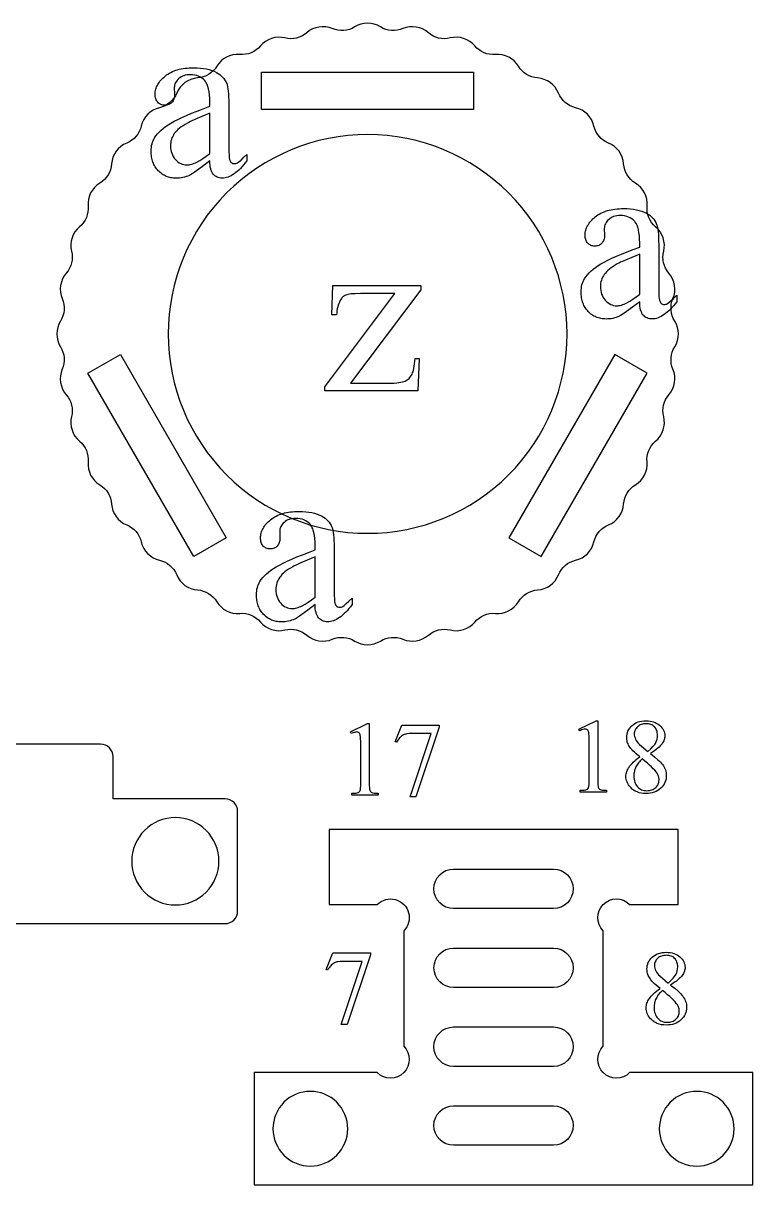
# Model space of a CAD drawing. Extents: x 7 to 905, y -397 to 592.
# Drawn here: x 325.2 to 418.8, y 439.7 to 588.8 of the extents above; entities that cross this region are included whole.
import ezdxf

# ---------------------------------------------------------------- set-up
doc = ezdxf.new("R2010")
doc.units = 0
doc.header["$MEASUREMENT"] = 0
for name, color, linetype in [('EXT', 1, 'CONTINUOUS'), ('INT', 5, 'CONTINUOUS'), ('POCKET_1MM', 96, 'CONTINUOUS'), ('POCKET_2_4MM', 3, 'CONTINUOUS'), ('TEXT', 18, 'CONTINUOUS')]:
    doc.layers.add(name, color=color, linetype=linetype)

msp = doc.modelspace()

# ---------------------------------------------------------------- linework, layer by layer
at = {"layer": 'EXT'}
for points in [[(330.16, 544.42, 0.286149), (330.68, 541.14, -0.244114), (331.35, 538.34, 0.286149), (332.38, 535.19, -0.244114), (333.48, 532.52, 0.286149), (334.98, 529.57, -0.244114), (336.49, 527.11, 0.286149), (338.44, 524.43, -0.244114), (340.31, 522.24, 0.286149), (342.65, 519.9, -0.244114), (344.85, 518.03, 0.286149), (347.53, 516.08, -0.244114), (349.99, 514.57, 0.286149), (352.94, 513.07, -0.244114), (355.6, 511.96, 0.286149), (358.75, 510.94, -0.244114), (361.56, 510.27, 0.286149), (364.83, 509.75, -0.244114), (367.7, 509.52, 0.286149), (371.02, 509.52, -0.244114), (373.89, 509.75, 0.286149), (377.16, 510.27, -0.244114), (379.97, 510.94, 0.286149), (383.12, 511.96, -0.244114), (385.78, 513.07, 0.286149), (388.73, 514.57, -0.244114), (391.19, 516.08, 0.286149), (393.87, 518.03, -0.244114), (396.07, 519.9, 0.286149), (398.41, 522.24, -0.244114), (400.28, 524.43, 0.286149), (402.23, 527.11, -0.244114), (403.74, 529.57, 0.286149), (405.24, 532.52, -0.244114), (406.34, 535.19, 0.286149), (407.37, 538.34, -0.244114), (408.04, 541.14, 0.286149), (408.56, 544.42, -0.244114), (408.79, 547.29, 0.286149), (408.79, 550.6, -0.244114), (408.56, 553.48, 0.286149), (408.04, 556.75, -0.244114), (407.37, 559.56, 0.286149), (406.34, 562.71, -0.244114), (405.24, 565.37, 0.286149), (403.74, 568.32, -0.244114), (402.23, 570.78, 0.286149), (400.28, 573.46, -0.244114), (398.41, 575.65, 0.286149), (396.07, 578, -0.244114), (393.87, 579.87, 0.286149), (391.19, 581.82, -0.244114), (388.73, 583.32, 0.286149), (385.78, 584.83, -0.244114), (383.12, 585.93, 0.286149), (379.97, 586.95, -0.244114), (377.16, 587.63, 0.286149), (373.89, 588.15, -0.244114), (371.02, 588.37, 0.286149), (367.7, 588.37, -0.244114), (364.83, 588.15, 0.286149), (361.56, 587.63, -0.244114), (358.75, 586.95, 0.286149), (355.6, 585.93, -0.244114), (352.94, 584.83, 0.286149), (349.99, 583.32, -0.244114), (347.53, 581.82, 0.286149), (344.85, 579.87, -0.244114), (342.65, 578, 0.286149), (340.31, 575.65, -0.244114), (338.44, 573.46, 0.286149), (336.49, 570.78, -0.244114), (334.98, 568.32, 0.286149), (333.48, 565.37, -0.244114), (332.38, 562.71, 0.286149), (331.35, 559.56, -0.244114), (330.68, 556.75, 0.286149), (330.16, 553.48, -0.244114), (329.94, 550.6, 0.286149), (329.94, 547.29, -0.244114)], [(354.81, 439.7), (418.81, 439.7), (418.81, 454.1), (403, 454.1, -1), (399.61, 457.5), (399.61, 472.31, -1), (403, 475.7), (409.21, 475.7), (409.21, 485.3), (364.41, 485.3), (364.41, 475.7), (370.61, 475.7, -1), (374.01, 472.31), (374.01, 457.5, -1), (370.61, 454.1), (354.81, 454.1)]]:
    msp.add_lwpolyline(points, format="xyb", close=True, dxfattribs=at)
msp.add_lwpolyline([(319.08, 473.24), (351.08, 473.24, 0.414214), (352.68, 474.84), (352.68, 487.64, 0.414214), (351.08, 489.24), (336.68, 489.24), (336.68, 494.68, 0.414214), (335.08, 496.28), (317.48, 496.28)], format="xyb", dxfattribs=at)
at = {"layer": 'INT'}
for points in [[(369.36, 574.55, 0.414214), (343.76, 548.95, 0.414214), (369.36, 523.35, 0.414214), (394.96, 548.95, 0.414214)], [(380.41, 475.17, -1), (380.41, 480.24), (393.21, 480.24, -1), (393.21, 475.17)], [(380.41, 465.04, -1), (380.41, 470.1), (393.21, 470.1, -1), (393.21, 465.04)], [(380.41, 454.9, -1), (380.41, 459.97), (393.21, 459.97, -1), (393.21, 454.9)], [(380.41, 444.77, -1), (380.41, 449.84), (393.21, 449.84, -1), (393.21, 444.77)]]:
    msp.add_lwpolyline(points, format="xyb", close=True, dxfattribs=at)
at = {"layer": 'POCKET_1MM'}
for points in [[(344.68, 486.84, 0.414214), (339.08, 481.24, 0.414214), (344.68, 475.64, 0.414214), (350.28, 481.24, 0.414214)], [(362.01, 451.7, 0.414214), (357.21, 446.9, 0.414214), (362.01, 442.1, 0.414214), (366.81, 446.9, 0.414214)], [(411.61, 451.7, 0.414214), (406.81, 446.9, 0.414214), (411.61, 442.1, 0.414214), (416.41, 446.9, 0.414214)]]:
    msp.add_lwpolyline(points, format="xyb", close=True, dxfattribs=at)
at = {"layer": 'POCKET_2_4MM'}
for points in [[(355.76, 577.75), (355.76, 582.55), (382.96, 582.55), (382.96, 577.75)], [(347.06, 520.37), (333.46, 543.93), (337.62, 546.33), (351.22, 522.77)], [(391.66, 520.37), (405.26, 543.93), (401.1, 546.33), (387.5, 522.77)]]:
    msp.add_lwpolyline(points, close=True, dxfattribs=at)
at = {"layer": 'TEXT'}
for points in [[(349.1, 571.17), (348.15, 570.45), (347.4, 569.9), (347.1, 569.69), (346.85, 569.52), (346.64, 569.4), (346.49, 569.31), (346.29, 569.23), (346.08, 569.15), (345.87, 569.09), (345.66, 569.04), (345.45, 569), (345.23, 568.97), (345.01, 568.95), (344.79, 568.94), (344.62, 568.95), (344.45, 568.96), (344.28, 568.98), (344.12, 569), (343.96, 569.04), (343.81, 569.08), (343.66, 569.13), (343.51, 569.18), (343.37, 569.25), (343.23, 569.32), (343.1, 569.4), (342.97, 569.48), (342.84, 569.58), (342.72, 569.68), (342.6, 569.79), (342.48, 569.9), (342.37, 570.02), (342.27, 570.15), (342.17, 570.28), (342.09, 570.42), (342, 570.56), (341.93, 570.71), (341.86, 570.86), (341.8, 571.01), (341.75, 571.17), (341.7, 571.34), (341.66, 571.51), (341.63, 571.68), (341.61, 571.86), (341.59, 572.04), (341.58, 572.42), (341.58, 572.67), (341.6, 572.9), (341.64, 573.13), (341.69, 573.35), (341.75, 573.56), (341.82, 573.76), (341.91, 573.95), (342.02, 574.13), (342.18, 574.38), (342.38, 574.63), (342.6, 574.87), (342.85, 575.11), (343.12, 575.34), (343.43, 575.57), (343.76, 575.8), (344.12, 576.02), (344.52, 576.25), (344.99, 576.49), (345.52, 576.74), (346.11, 577), (346.77, 577.28), (347.48, 577.57), (348.26, 577.87), (349.1, 578.18), (349.1, 578.71), (349.09, 579.19), (349.06, 579.64), (349.01, 580.04), (348.94, 580.41), (348.85, 580.74), (348.79, 580.89), (348.74, 581.02), (348.67, 581.15), (348.61, 581.27), (348.53, 581.38), (348.46, 581.48), (348.29, 581.66), (348.1, 581.81), (347.89, 581.94), (347.67, 582.04), (347.43, 582.13), (347.17, 582.19), (346.89, 582.22), (346.59, 582.23), (346.36, 582.22), (346.15, 582.2), (345.95, 582.16), (345.76, 582.11), (345.58, 582.04), (345.41, 581.95), (345.26, 581.85), (345.11, 581.73), (344.98, 581.6), (344.87, 581.47), (344.77, 581.33), (344.69, 581.19), (344.63, 581.05), (344.59, 580.9), (344.56, 580.74), (344.55, 580.58), (344.58, 579.72), (344.58, 579.56), (344.56, 579.41), (344.54, 579.26), (344.5, 579.12), (344.45, 579), (344.39, 578.88), (344.32, 578.77), (344.24, 578.68), (344.15, 578.59), (344.05, 578.52), (343.95, 578.45), (343.84, 578.4), (343.72, 578.36), (343.6, 578.33), (343.47, 578.31), (343.33, 578.31), (343.2, 578.31), (343.07, 578.33), (342.95, 578.36), (342.83, 578.4), (342.73, 578.46), (342.62, 578.52), (342.53, 578.6), (342.44, 578.69), (342.36, 578.79), (342.29, 578.9), (342.23, 579.02), (342.18, 579.15), (342.14, 579.28), (342.11, 579.43), (342.1, 579.58), (342.09, 579.74), (342.1, 579.9), (342.11, 580.05), (342.14, 580.21), (342.17, 580.36), (342.22, 580.51), (342.27, 580.66), (342.34, 580.81), (342.42, 580.96), (342.5, 581.1), (342.6, 581.24), (342.7, 581.39), (342.82, 581.53), (342.95, 581.66), (343.09, 581.8), (343.23, 581.94), (343.39, 582.07), (343.56, 582.2), (343.73, 582.32), (343.91, 582.43), (344.1, 582.53), (344.3, 582.63), (344.51, 582.72), (344.73, 582.8), (344.95, 582.87), (345.18, 582.93), (345.42, 582.98), (345.67, 583.03), (345.93, 583.07), (346.19, 583.09), (346.46, 583.12), (346.74, 583.13), (347.03, 583.13), (347.47, 583.12), (347.89, 583.09), (348.29, 583.05), (348.67, 582.98), (349.03, 582.9), (349.37, 582.79), (349.68, 582.67), (349.98, 582.53), (350.19, 582.4), (350.39, 582.27), (350.57, 582.11), (350.74, 581.94), (350.89, 581.75), (351.03, 581.55), (351.16, 581.33), (351.27, 581.1), (351.33, 580.92), (351.38, 580.7), (351.43, 580.43), (351.46, 580.13), (351.49, 579.79), (351.51, 579.4), (351.53, 578.97), (351.53, 578.5), (351.53, 573.91), (351.54, 573.04), (351.55, 572.36), (351.57, 571.86), (351.6, 571.55), (351.65, 571.35), (351.7, 571.18), (351.77, 571.06), (351.81, 571.01), (351.85, 570.96), (351.94, 570.9), (352.03, 570.85), (352.13, 570.83), (352.24, 570.82), (352.35, 570.82), (352.46, 570.84), (352.56, 570.87), (352.65, 570.92), (352.84, 571.06), (353.11, 571.28), (353.44, 571.6), (353.85, 572), (353.85, 571.17), (353.64, 570.9), (353.44, 570.65), (353.23, 570.42), (353.03, 570.2), (352.83, 570), (352.63, 569.82), (352.43, 569.66), (352.23, 569.51), (352.03, 569.38), (351.84, 569.27), (351.64, 569.17), (351.45, 569.1), (351.26, 569.04), (351.07, 568.99), (350.88, 568.97), (350.69, 568.96), (350.51, 568.97), (350.35, 568.99), (350.19, 569.03), (350.04, 569.08), (349.9, 569.15), (349.77, 569.24), (349.65, 569.34), (349.54, 569.46), (349.44, 569.6), (349.35, 569.75), (349.28, 569.94), (349.22, 570.14), (349.17, 570.36), (349.13, 570.61), (349.11, 570.88)], [(349.1, 572.13), (349.1, 577.28), (348.08, 576.87), (347.26, 576.52), (346.64, 576.24), (346.41, 576.12), (346.22, 576.02), (345.94, 575.86), (345.68, 575.69), (345.44, 575.53), (345.22, 575.36), (345.02, 575.19), (344.85, 575.02), (344.69, 574.84), (344.55, 574.67), (344.44, 574.49), (344.34, 574.3), (344.25, 574.12), (344.18, 573.92), (344.12, 573.73), (344.08, 573.53), (344.06, 573.33), (344.05, 573.12), (344.06, 572.86), (344.09, 572.61), (344.14, 572.37), (344.21, 572.15), (344.3, 571.93), (344.41, 571.73), (344.54, 571.54), (344.69, 571.35), (344.85, 571.19), (345.02, 571.05), (345.19, 570.93), (345.37, 570.83), (345.55, 570.75), (345.75, 570.7), (345.94, 570.67), (346.15, 570.65), (346.29, 570.66), (346.44, 570.68), (346.59, 570.71), (346.75, 570.75), (346.92, 570.8), (347.09, 570.86), (347.26, 570.94), (347.45, 571.02), (347.83, 571.23), (348.23, 571.48), (348.65, 571.78)], [(404.29, 553.09), (403.35, 552.37), (402.6, 551.82), (402.3, 551.61), (402.04, 551.44), (401.84, 551.31), (401.68, 551.23), (401.48, 551.14), (401.28, 551.07), (401.07, 551.01), (400.86, 550.95), (400.65, 550.91), (400.43, 550.88), (400.21, 550.87), (399.99, 550.86), (399.81, 550.87), (399.64, 550.88), (399.48, 550.9), (399.32, 550.92), (399.16, 550.96), (399, 551), (398.85, 551.05), (398.71, 551.1), (398.57, 551.17), (398.43, 551.24), (398.29, 551.31), (398.16, 551.4), (398.04, 551.49), (397.91, 551.6), (397.79, 551.7), (397.68, 551.82), (397.57, 551.94), (397.47, 552.07), (397.37, 552.2), (397.28, 552.34), (397.2, 552.48), (397.13, 552.62), (397.06, 552.78), (397, 552.93), (396.94, 553.09), (396.9, 553.26), (396.86, 553.42), (396.83, 553.6), (396.8, 553.78), (396.78, 553.96), (396.77, 554.34), (396.78, 554.59), (396.8, 554.82), (396.83, 555.05), (396.88, 555.26), (396.94, 555.47), (397.02, 555.68), (397.11, 555.87), (397.21, 556.05), (397.38, 556.3), (397.57, 556.55), (397.79, 556.79), (398.04, 557.03), (398.32, 557.26), (398.62, 557.49), (398.95, 557.72), (399.32, 557.94), (399.72, 558.17), (400.19, 558.41), (400.72, 558.66), (401.31, 558.92), (401.96, 559.2), (402.68, 559.48), (403.45, 559.78), (404.29, 560.09), (404.29, 560.63), (404.28, 561.11), (404.25, 561.56), (404.2, 561.96), (404.13, 562.33), (404.04, 562.66), (403.99, 562.8), (403.93, 562.94), (403.87, 563.07), (403.8, 563.19), (403.73, 563.3), (403.65, 563.4), (403.48, 563.58), (403.29, 563.73), (403.09, 563.86), (402.86, 563.96), (402.62, 564.05), (402.36, 564.1), (402.08, 564.14), (401.79, 564.15), (401.56, 564.14), (401.34, 564.12), (401.14, 564.08), (400.95, 564.03), (400.77, 563.96), (400.61, 563.87), (400.45, 563.77), (400.31, 563.65), (400.18, 563.52), (400.07, 563.39), (399.97, 563.25), (399.89, 563.11), (399.83, 562.96), (399.79, 562.81), (399.76, 562.66), (399.75, 562.5), (399.78, 561.64), (399.77, 561.48), (399.76, 561.32), (399.73, 561.18), (399.69, 561.04), (399.64, 560.92), (399.58, 560.8), (399.51, 560.69), (399.43, 560.6), (399.34, 560.51), (399.25, 560.44), (399.14, 560.37), (399.03, 560.32), (398.92, 560.28), (398.79, 560.25), (398.66, 560.23), (398.53, 560.23), (398.39, 560.23), (398.27, 560.25), (398.14, 560.28), (398.03, 560.32), (397.92, 560.38), (397.82, 560.44), (397.72, 560.52), (397.63, 560.61), (397.55, 560.71), (397.48, 560.82), (397.42, 560.94), (397.37, 561.06), (397.34, 561.2), (397.31, 561.34), (397.29, 561.5), (397.29, 561.66), (397.29, 561.82), (397.31, 561.97), (397.33, 562.13), (397.37, 562.28), (397.41, 562.43), (397.47, 562.58), (397.54, 562.73), (397.61, 562.88), (397.7, 563.02), (397.79, 563.16), (397.9, 563.3), (398.02, 563.44), (398.14, 563.58), (398.28, 563.72), (398.43, 563.86), (398.58, 563.99), (398.75, 564.12), (398.93, 564.24), (399.11, 564.35), (399.3, 564.45), (399.5, 564.55), (399.71, 564.64), (399.92, 564.71), (400.14, 564.79), (400.38, 564.85), (400.62, 564.9), (400.86, 564.95), (401.12, 564.98), (401.39, 565.01), (401.66, 565.03), (401.94, 565.05), (402.23, 565.05), (402.67, 565.04), (403.09, 565.01), (403.49, 564.97), (403.87, 564.9), (404.22, 564.81), (404.56, 564.71), (404.88, 564.59), (405.18, 564.45), (405.39, 564.32), (405.58, 564.19), (405.77, 564.03), (405.93, 563.86), (406.09, 563.67), (406.23, 563.47), (406.35, 563.25), (406.46, 563.02), (406.52, 562.84), (406.58, 562.62), (406.62, 562.35), (406.66, 562.05), (406.69, 561.7), (406.71, 561.32), (406.72, 560.89), (406.73, 560.42), (406.73, 555.83), (406.73, 554.96), (406.74, 554.27), (406.77, 553.78), (406.8, 553.47), (406.84, 553.27), (406.9, 553.1), (406.96, 552.97), (407, 552.92), (407.04, 552.88), (407.13, 552.82), (407.23, 552.77), (407.33, 552.74), (407.43, 552.73), (407.55, 552.74), (407.66, 552.76), (407.76, 552.79), (407.85, 552.84), (408.04, 552.98), (408.3, 553.2), (408.64, 553.52), (409.04, 553.91), (409.04, 553.09), (408.84, 552.82), (408.63, 552.57), (408.43, 552.34), (408.23, 552.12), (408.02, 551.92), (407.82, 551.74), (407.62, 551.58), (407.43, 551.43), (407.23, 551.3), (407.03, 551.19), (406.84, 551.09), (406.65, 551.01), (406.46, 550.95), (406.26, 550.91), (406.07, 550.89), (405.89, 550.88), (405.71, 550.88), (405.54, 550.91), (405.39, 550.95), (405.24, 551), (405.1, 551.07), (404.97, 551.16), (404.85, 551.26), (404.74, 551.38), (404.63, 551.51), (404.55, 551.67), (404.47, 551.85), (404.41, 552.06), (404.36, 552.28), (404.33, 552.53), (404.3, 552.8)], [(404.29, 554.05), (404.29, 559.2), (403.28, 558.78), (402.46, 558.44), (401.84, 558.16), (401.6, 558.04), (401.42, 557.94), (401.14, 557.78), (400.88, 557.61), (400.64, 557.45), (400.42, 557.28), (400.22, 557.11), (400.04, 556.93), (399.89, 556.76), (399.75, 556.58), (399.63, 556.41), (399.53, 556.22), (399.44, 556.03), (399.37, 555.84), (399.32, 555.65), (399.28, 555.45), (399.26, 555.24), (399.25, 555.04), (399.26, 554.78), (399.29, 554.53), (399.34, 554.29), (399.41, 554.06), (399.5, 553.85), (399.61, 553.65), (399.73, 553.45), (399.88, 553.27), (400.04, 553.11), (400.21, 552.97), (400.39, 552.85), (400.57, 552.75), (400.75, 552.67), (400.94, 552.62), (401.14, 552.58), (401.34, 552.57), (401.49, 552.58), (401.63, 552.6), (401.79, 552.62), (401.95, 552.66), (402.11, 552.72), (402.28, 552.78), (402.46, 552.86), (402.64, 552.94), (403.02, 553.15), (403.42, 553.4), (403.85, 553.7)], [(375.97, 545.79), (375.81, 541.65), (363.89, 541.65), (363.89, 542.18), (372.86, 554.13), (368.44, 554.13), (367.78, 554.11), (367.5, 554.1), (367.25, 554.08), (367.03, 554.05), (366.85, 554.02), (366.69, 553.98), (366.56, 553.94), (366.45, 553.89), (366.35, 553.83), (366.25, 553.76), (366.16, 553.67), (366.07, 553.58), (365.99, 553.48), (365.91, 553.36), (365.84, 553.24), (365.75, 553.05), (365.66, 552.85), (365.59, 552.64), (365.53, 552.41), (365.47, 552.18), (365.43, 551.94), (365.4, 551.68), (365.38, 551.41), (364.79, 551.41), (364.88, 555.16), (376.21, 555.16), (376.21, 554.61), (367.15, 542.64), (372.08, 542.64), (372.45, 542.64), (372.79, 542.65), (373.1, 542.67), (373.38, 542.7), (373.63, 542.74), (373.84, 542.78), (374.03, 542.83), (374.18, 542.89), (374.32, 542.96), (374.44, 543.05), (374.57, 543.14), (374.68, 543.25), (374.79, 543.37), (374.89, 543.5), (374.98, 543.64), (375.07, 543.8), (375.13, 543.94), (375.19, 544.1), (375.24, 544.3), (375.29, 544.53), (375.34, 544.8), (375.39, 545.1), (375.47, 545.79)], [(362.62, 514.2), (361.68, 513.48), (360.93, 512.93), (360.63, 512.72), (360.37, 512.55), (360.17, 512.43), (360.01, 512.34), (359.81, 512.26), (359.61, 512.18), (359.4, 512.12), (359.19, 512.07), (358.97, 512.03), (358.76, 512), (358.54, 511.98), (358.31, 511.98), (358.14, 511.98), (357.97, 511.99), (357.81, 512.01), (357.64, 512.04), (357.49, 512.07), (357.33, 512.11), (357.18, 512.16), (357.04, 512.22), (356.89, 512.28), (356.76, 512.35), (356.62, 512.43), (356.49, 512.51), (356.36, 512.61), (356.24, 512.71), (356.12, 512.82), (356.01, 512.93), (355.9, 513.06), (355.79, 513.18), (355.7, 513.31), (355.61, 513.45), (355.53, 513.59), (355.45, 513.74), (355.39, 513.89), (355.33, 514.04), (355.27, 514.2), (355.23, 514.37), (355.19, 514.54), (355.16, 514.71), (355.13, 514.89), (355.11, 515.07), (355.1, 515.46), (355.11, 515.7), (355.13, 515.93), (355.16, 516.16), (355.21, 516.38), (355.27, 516.59), (355.35, 516.79), (355.44, 516.98), (355.54, 517.17), (355.71, 517.42), (355.9, 517.66), (356.12, 517.9), (356.37, 518.14), (356.65, 518.37), (356.95, 518.61), (357.28, 518.83), (357.64, 519.06), (358.05, 519.28), (358.52, 519.52), (359.05, 519.77), (359.64, 520.04), (360.29, 520.31), (361, 520.6), (361.78, 520.9), (362.62, 521.21), (362.62, 521.74), (362.61, 522.22), (362.58, 522.67), (362.53, 523.08), (362.46, 523.44), (362.37, 523.77), (362.32, 523.92), (362.26, 524.06), (362.2, 524.19), (362.13, 524.3), (362.06, 524.41), (361.98, 524.51), (361.81, 524.69), (361.62, 524.84), (361.42, 524.97), (361.19, 525.08), (360.95, 525.16), (360.69, 525.22), (360.41, 525.25), (360.11, 525.26), (359.89, 525.26), (359.67, 525.23), (359.47, 525.19), (359.28, 525.14), (359.1, 525.07), (358.94, 524.98), (358.78, 524.88), (358.64, 524.76), (358.51, 524.64), (358.39, 524.5), (358.3, 524.37), (358.22, 524.22), (358.16, 524.08), (358.11, 523.93), (358.09, 523.77), (358.08, 523.61), (358.11, 522.76), (358.1, 522.59), (358.09, 522.44), (358.06, 522.29), (358.02, 522.16), (357.97, 522.03), (357.91, 521.91), (357.84, 521.81), (357.76, 521.71), (357.67, 521.62), (357.57, 521.55), (357.47, 521.49), (357.36, 521.43), (357.24, 521.39), (357.12, 521.36), (356.99, 521.35), (356.85, 521.34), (356.72, 521.35), (356.59, 521.37), (356.47, 521.4), (356.36, 521.44), (356.25, 521.49), (356.15, 521.56), (356.05, 521.63), (355.96, 521.72), (355.88, 521.82), (355.81, 521.93), (355.75, 522.05), (355.7, 522.18), (355.66, 522.31), (355.64, 522.46), (355.62, 522.61), (355.62, 522.77), (355.62, 522.93), (355.64, 523.09), (355.66, 523.24), (355.7, 523.39), (355.74, 523.54), (355.8, 523.69), (355.86, 523.84), (355.94, 523.99), (356.03, 524.13), (356.12, 524.28), (356.23, 524.42), (356.35, 524.56), (356.47, 524.7), (356.61, 524.83), (356.76, 524.97), (356.91, 525.1), (357.08, 525.23), (357.25, 525.35), (357.44, 525.46), (357.63, 525.57), (357.83, 525.66), (358.03, 525.75), (358.25, 525.83), (358.47, 525.9), (358.7, 525.96), (358.94, 526.01), (359.19, 526.06), (359.45, 526.1), (359.71, 526.13), (359.99, 526.15), (360.27, 526.16), (360.56, 526.16), (361, 526.15), (361.42, 526.13), (361.81, 526.08), (362.19, 526.01), (362.55, 525.93), (362.89, 525.82), (363.21, 525.7), (363.51, 525.56), (363.72, 525.44), (363.91, 525.3), (364.09, 525.14), (364.26, 524.97), (364.42, 524.79), (364.55, 524.58), (364.68, 524.36), (364.79, 524.13), (364.85, 523.95), (364.91, 523.73), (364.95, 523.47), (364.99, 523.16), (365.02, 522.82), (365.04, 522.43), (365.05, 522), (365.05, 521.53), (365.05, 516.95), (365.06, 516.07), (365.07, 515.39), (365.1, 514.89), (365.13, 514.58), (365.17, 514.38), (365.23, 514.22), (365.29, 514.09), (365.33, 514.04), (365.37, 514), (365.46, 513.93), (365.55, 513.89), (365.66, 513.86), (365.76, 513.85), (365.88, 513.86), (365.98, 513.87), (366.08, 513.91), (366.18, 513.95), (366.37, 514.09), (366.63, 514.32), (366.96, 514.63), (367.37, 515.03), (367.37, 514.2), (367.16, 513.93), (366.96, 513.68), (366.76, 513.45), (366.55, 513.23), (366.35, 513.04), (366.15, 512.85), (365.95, 512.69), (365.76, 512.54), (365.56, 512.41), (365.36, 512.3), (365.17, 512.21), (364.98, 512.13), (364.78, 512.07), (364.59, 512.02), (364.4, 512), (364.21, 511.99), (364.04, 512), (363.87, 512.02), (363.71, 512.06), (363.57, 512.12), (363.43, 512.19), (363.3, 512.27), (363.18, 512.37), (363.06, 512.49), (362.96, 512.63), (362.88, 512.79), (362.8, 512.97), (362.74, 513.17), (362.69, 513.4), (362.65, 513.64), (362.63, 513.91)], [(362.62, 515.16), (362.62, 520.31), (361.61, 519.9), (360.79, 519.55), (360.17, 519.27), (359.93, 519.16), (359.75, 519.06), (359.46, 518.89), (359.2, 518.73), (358.96, 518.56), (358.75, 518.39), (358.55, 518.22), (358.37, 518.05), (358.21, 517.87), (358.08, 517.7), (357.96, 517.52), (357.86, 517.34), (357.77, 517.15), (357.7, 516.96), (357.65, 516.76), (357.61, 516.56), (357.58, 516.36), (357.58, 516.15), (357.59, 515.89), (357.62, 515.64), (357.67, 515.4), (357.74, 515.18), (357.82, 514.96), (357.93, 514.76), (358.06, 514.57), (358.21, 514.39), (358.37, 514.22), (358.54, 514.08), (358.71, 513.96), (358.89, 513.86), (359.08, 513.78), (359.27, 513.73), (359.47, 513.7), (359.67, 513.69), (359.81, 513.69), (359.96, 513.71), (360.12, 513.74), (360.28, 513.78), (360.44, 513.83), (360.61, 513.89), (360.79, 513.97), (360.97, 514.06), (361.35, 514.26), (361.75, 514.52), (362.18, 514.82)], [(367.17, 497.84), (369.36, 498.91), (369.58, 498.91), (369.58, 491.31), (369.58, 490.96), (369.6, 490.69), (369.61, 490.49), (369.64, 490.36), (369.68, 490.28), (369.74, 490.2), (369.81, 490.13), (369.9, 490.08), (370.03, 490.03), (370.21, 490), (370.43, 489.98), (370.71, 489.97), (370.71, 489.72), (367.33, 489.72), (367.33, 489.97), (367.62, 489.98), (367.85, 490), (368.03, 490.03), (368.15, 490.07), (368.24, 490.13), (368.31, 490.19), (368.37, 490.26), (368.41, 490.33), (368.44, 490.46), (368.47, 490.66), (368.48, 490.94), (368.48, 491.31), (368.48, 496.16), (368.48, 496.61), (368.47, 496.97), (368.45, 497.24), (368.42, 497.43), (368.39, 497.52), (368.35, 497.61), (368.31, 497.68), (368.25, 497.74), (368.18, 497.78), (368.11, 497.81), (368.04, 497.83), (367.95, 497.84), (367.82, 497.82), (367.66, 497.79), (367.48, 497.72), (367.27, 497.63)], [(373.74, 498.72), (378.57, 498.72), (378.57, 498.47), (375.57, 489.53), (374.82, 489.53), (377.51, 497.64), (375.04, 497.64), (374.69, 497.63), (374.39, 497.59), (374.27, 497.57), (374.15, 497.54), (374.05, 497.5), (373.97, 497.46), (373.83, 497.38), (373.7, 497.29), (373.58, 497.18), (373.46, 497.07), (373.36, 496.95), (373.25, 496.81), (373.16, 496.67), (373.07, 496.52), (372.88, 496.59)], [(396.5, 498.22), (398.69, 499.29), (398.91, 499.29), (398.91, 491.69), (398.91, 491.34), (398.92, 491.07), (398.94, 490.87), (398.97, 490.74), (399.01, 490.66), (399.07, 490.58), (399.14, 490.51), (399.23, 490.46), (399.36, 490.41), (399.53, 490.38), (399.76, 490.36), (400.04, 490.35), (400.04, 490.1), (396.66, 490.1), (396.66, 490.35), (396.95, 490.36), (397.18, 490.38), (397.36, 490.41), (397.48, 490.46), (397.57, 490.51), (397.64, 490.57), (397.7, 490.64), (397.74, 490.71), (397.77, 490.84), (397.79, 491.04), (397.81, 491.32), (397.81, 491.69), (397.81, 496.54), (397.81, 496.99), (397.8, 497.35), (397.77, 497.62), (397.75, 497.81), (397.72, 497.9), (397.68, 497.99), (397.63, 498.06), (397.58, 498.12), (397.51, 498.16), (397.44, 498.19), (397.36, 498.21), (397.28, 498.22), (397.15, 498.2), (396.99, 498.17), (396.8, 498.1), (396.6, 498.01)], [(404.31, 494.63), (403.82, 495.05), (403.62, 495.24), (403.43, 495.42), (403.27, 495.59), (403.13, 495.75), (403.02, 495.9), (402.93, 496.04), (402.86, 496.17), (402.8, 496.31), (402.74, 496.44), (402.7, 496.58), (402.67, 496.72), (402.64, 496.86), (402.63, 497), (402.62, 497.14), (402.63, 497.36), (402.67, 497.56), (402.72, 497.77), (402.79, 497.96), (402.89, 498.14), (403.01, 498.32), (403.14, 498.49), (403.3, 498.65), (403.48, 498.8), (403.67, 498.93), (403.87, 499.04), (404.09, 499.13), (404.32, 499.2), (404.57, 499.25), (404.83, 499.28), (405.1, 499.29), (405.37, 499.28), (405.62, 499.25), (405.86, 499.2), (406.08, 499.14), (406.29, 499.06), (406.49, 498.95), (406.68, 498.83), (406.85, 498.7), (407.01, 498.54), (407.14, 498.39), (407.26, 498.23), (407.35, 498.06), (407.42, 497.89), (407.47, 497.72), (407.51, 497.53), (407.52, 497.35), (407.51, 497.22), (407.49, 497.09), (407.47, 496.97), (407.43, 496.84), (407.38, 496.71), (407.31, 496.58), (407.24, 496.45), (407.16, 496.32), (407.06, 496.19), (406.93, 496.05), (406.78, 495.9), (406.6, 495.75), (406.41, 495.59), (406.18, 495.43), (405.94, 495.26), (405.66, 495.08), (406.2, 494.66), (406.63, 494.28), (406.82, 494.11), (406.97, 493.95), (407.1, 493.8), (407.21, 493.66), (407.33, 493.49), (407.43, 493.32), (407.52, 493.15), (407.59, 492.97), (407.64, 492.79), (407.68, 492.61), (407.71, 492.42), (407.71, 492.24), (407.7, 492), (407.67, 491.78), (407.61, 491.56), (407.53, 491.36), (407.43, 491.16), (407.31, 490.97), (407.16, 490.79), (406.99, 490.61), (406.8, 490.46), (406.6, 490.32), (406.39, 490.2), (406.16, 490.11), (405.91, 490.04), (405.65, 489.98), (405.38, 489.95), (405.09, 489.94), (404.78, 489.95), (404.49, 489.99), (404.21, 490.05), (403.95, 490.14), (403.83, 490.19), (403.71, 490.25), (403.6, 490.32), (403.49, 490.39), (403.38, 490.47), (403.28, 490.56), (403.19, 490.65), (403.1, 490.74), (402.96, 490.91), (402.85, 491.07), (402.75, 491.24), (402.67, 491.42), (402.6, 491.6), (402.56, 491.78), (402.53, 491.96), (402.52, 492.15), (402.53, 492.3), (402.55, 492.45), (402.58, 492.6), (402.63, 492.75), (402.68, 492.89), (402.75, 493.04), (402.83, 493.19), (402.93, 493.34), (403.04, 493.48), (403.16, 493.64), (403.31, 493.79), (403.47, 493.95), (403.66, 494.12), (403.86, 494.29), (404.07, 494.46)], [(405.35, 495.34), (405.71, 495.68), (406, 495.98), (406.12, 496.12), (406.22, 496.25), (406.3, 496.37), (406.36, 496.48), (406.45, 496.69), (406.52, 496.92), (406.56, 497.16), (406.57, 497.41), (406.57, 497.58), (406.55, 497.74), (406.52, 497.89), (406.48, 498.04), (406.42, 498.17), (406.35, 498.29), (406.27, 498.4), (406.18, 498.51), (406.08, 498.6), (405.97, 498.68), (405.85, 498.75), (405.72, 498.8), (405.58, 498.85), (405.43, 498.88), (405.28, 498.89), (405.11, 498.9), (404.95, 498.89), (404.79, 498.88), (404.64, 498.85), (404.5, 498.8), (404.37, 498.75), (404.24, 498.68), (404.12, 498.6), (404.01, 498.51), (403.91, 498.41), (403.83, 498.31), (403.75, 498.2), (403.69, 498.08), (403.65, 497.97), (403.61, 497.85), (403.59, 497.72), (403.59, 497.59), (403.6, 497.42), (403.63, 497.25), (403.69, 497.08), (403.76, 496.9), (403.86, 496.73), (403.98, 496.57), (404.11, 496.4), (404.26, 496.25)], [(404.62, 494.38), (404.49, 494.26), (404.36, 494.14), (404.25, 494.02), (404.14, 493.9), (404.04, 493.77), (403.96, 493.64), (403.88, 493.5), (403.81, 493.37), (403.74, 493.23), (403.69, 493.09), (403.64, 492.95), (403.61, 492.8), (403.58, 492.65), (403.56, 492.5), (403.54, 492.34), (403.54, 492.18), (403.55, 491.98), (403.57, 491.78), (403.61, 491.59), (403.66, 491.41), (403.72, 491.25), (403.8, 491.09), (403.9, 490.95), (404.01, 490.81), (404.13, 490.69), (404.26, 490.59), (404.39, 490.5), (404.54, 490.43), (404.69, 490.37), (404.85, 490.33), (405.02, 490.31), (405.2, 490.3), (405.37, 490.31), (405.54, 490.32), (405.7, 490.36), (405.84, 490.4), (405.98, 490.46), (406.11, 490.53), (406.24, 490.61), (406.35, 490.7), (406.45, 490.81), (406.54, 490.92), (406.61, 491.03), (406.67, 491.15), (406.72, 491.28), (406.75, 491.41), (406.77, 491.54), (406.78, 491.69), (406.78, 491.8), (406.76, 491.92), (406.74, 492.03), (406.72, 492.14), (406.68, 492.24), (406.64, 492.35), (406.59, 492.45), (406.53, 492.54), (406.39, 492.73), (406.23, 492.92), (406.04, 493.13), (405.82, 493.35), (405.56, 493.59), (405.28, 493.84), (404.97, 494.1)], [(364.9, 469.47), (369.72, 469.47), (369.72, 469.22), (366.72, 460.29), (365.98, 460.29), (368.67, 468.39), (366.19, 468.39), (365.84, 468.38), (365.55, 468.35), (365.42, 468.32), (365.31, 468.29), (365.21, 468.26), (365.12, 468.21), (364.99, 468.13), (364.86, 468.04), (364.74, 467.94), (364.62, 467.83), (364.51, 467.7), (364.41, 467.57), (364.32, 467.42), (364.23, 467.27), (364.03, 467.34)], [(406.91, 464.9), (406.42, 465.32), (406.21, 465.51), (406.03, 465.69), (405.87, 465.86), (405.73, 466.02), (405.62, 466.17), (405.53, 466.31), (405.46, 466.44), (405.4, 466.58), (405.34, 466.71), (405.3, 466.85), (405.27, 466.99), (405.24, 467.13), (405.23, 467.27), (405.22, 467.41), (405.23, 467.63), (405.27, 467.83), (405.32, 468.03), (405.39, 468.23), (405.49, 468.41), (405.6, 468.59), (405.74, 468.76), (405.9, 468.92), (406.08, 469.07), (406.27, 469.2), (406.47, 469.31), (406.69, 469.4), (406.92, 469.46), (407.17, 469.51), (407.43, 469.54), (407.7, 469.55), (407.96, 469.54), (408.22, 469.52), (408.46, 469.47), (408.68, 469.41), (408.89, 469.32), (409.09, 469.22), (409.28, 469.1), (409.45, 468.96), (409.61, 468.81), (409.74, 468.66), (409.86, 468.5), (409.95, 468.33), (410.02, 468.16), (410.07, 467.98), (410.1, 467.8), (410.11, 467.62), (410.11, 467.49), (410.09, 467.36), (410.06, 467.23), (410.03, 467.11), (409.97, 466.98), (409.91, 466.85), (409.84, 466.72), (409.76, 466.59), (409.65, 466.45), (409.53, 466.31), (409.38, 466.17), (409.2, 466.02), (409.01, 465.86), (408.78, 465.7), (408.53, 465.53), (408.26, 465.35), (408.8, 464.93), (409.23, 464.55), (409.41, 464.37), (409.57, 464.22), (409.7, 464.07), (409.81, 463.93), (409.93, 463.76), (410.03, 463.59), (410.12, 463.41), (410.19, 463.24), (410.24, 463.06), (410.28, 462.88), (410.31, 462.69), (410.31, 462.51), (410.3, 462.27), (410.27, 462.05), (410.21, 461.83), (410.13, 461.63), (410.03, 461.43), (409.91, 461.24), (409.76, 461.06), (409.59, 460.88), (409.4, 460.72), (409.2, 460.59), (408.98, 460.47), (408.75, 460.38), (408.51, 460.3), (408.25, 460.25), (407.98, 460.22), (407.69, 460.21), (407.38, 460.22), (407.09, 460.26), (406.81, 460.32), (406.55, 460.41), (406.43, 460.46), (406.31, 460.52), (406.2, 460.59), (406.09, 460.66), (405.98, 460.74), (405.88, 460.82), (405.79, 460.91), (405.69, 461.01), (405.56, 461.17), (405.44, 461.34), (405.35, 461.51), (405.27, 461.69), (405.2, 461.86), (405.16, 462.04), (405.13, 462.23), (405.12, 462.42), (405.13, 462.57), (405.15, 462.72), (405.18, 462.87), (405.22, 463.01), (405.28, 463.16), (405.35, 463.31), (405.43, 463.46), (405.53, 463.6), (405.63, 463.75), (405.76, 463.91), (405.91, 464.06), (406.07, 464.22), (406.25, 464.39), (406.45, 464.55), (406.67, 464.73)], [(407.95, 465.61), (408.31, 465.95), (408.6, 466.25), (408.72, 466.39), (408.82, 466.52), (408.9, 466.63), (408.96, 466.74), (409.05, 466.96), (409.12, 467.19), (409.16, 467.43), (409.17, 467.68), (409.17, 467.85), (409.15, 468.01), (409.12, 468.16), (409.07, 468.3), (409.02, 468.44), (408.95, 468.56), (408.87, 468.67), (408.78, 468.77), (408.68, 468.87), (408.57, 468.95), (408.45, 469.01), (408.32, 469.07), (408.18, 469.11), (408.03, 469.14), (407.88, 469.16), (407.71, 469.17), (407.55, 469.16), (407.39, 469.14), (407.24, 469.11), (407.1, 469.07), (406.96, 469.02), (406.84, 468.95), (406.72, 468.87), (406.61, 468.78), (406.51, 468.68), (406.42, 468.57), (406.35, 468.47), (406.29, 468.35), (406.25, 468.24), (406.21, 468.12), (406.19, 467.99), (406.19, 467.86), (406.2, 467.69), (406.23, 467.52), (406.28, 467.34), (406.36, 467.17), (406.46, 467), (406.57, 466.83), (406.71, 466.67), (406.86, 466.51)], [(407.22, 464.65), (407.09, 464.53), (406.96, 464.41), (406.85, 464.29), (406.74, 464.16), (406.64, 464.04), (406.56, 463.91), (406.48, 463.77), (406.4, 463.64), (406.34, 463.5), (406.29, 463.36), (406.24, 463.21), (406.21, 463.07), (406.18, 462.92), (406.16, 462.77), (406.14, 462.61), (406.14, 462.45), (406.15, 462.24), (406.17, 462.05), (406.21, 461.86), (406.26, 461.68), (406.32, 461.52), (406.4, 461.36), (406.5, 461.22), (406.61, 461.08), (406.73, 460.96), (406.86, 460.86), (406.99, 460.77), (407.14, 460.7), (407.29, 460.64), (407.45, 460.6), (407.62, 460.58), (407.8, 460.57), (407.97, 460.57), (408.14, 460.59), (408.3, 460.62), (408.44, 460.67), (408.58, 460.73), (408.71, 460.8), (408.83, 460.88), (408.95, 460.97), (409.05, 461.08), (409.14, 461.19), (409.21, 461.3), (409.27, 461.42), (409.32, 461.55), (409.35, 461.68), (409.37, 461.81), (409.38, 461.95), (409.37, 462.07), (409.36, 462.19), (409.34, 462.3), (409.32, 462.41), (409.28, 462.51), (409.24, 462.62), (409.19, 462.71), (409.13, 462.81), (408.99, 462.99), (408.83, 463.19), (408.64, 463.4), (408.41, 463.62), (408.16, 463.86), (407.88, 464.11), (407.56, 464.37)]]:
    msp.add_lwpolyline(points, close=True, dxfattribs=at)

doc.saveas('drawing.dxf')
